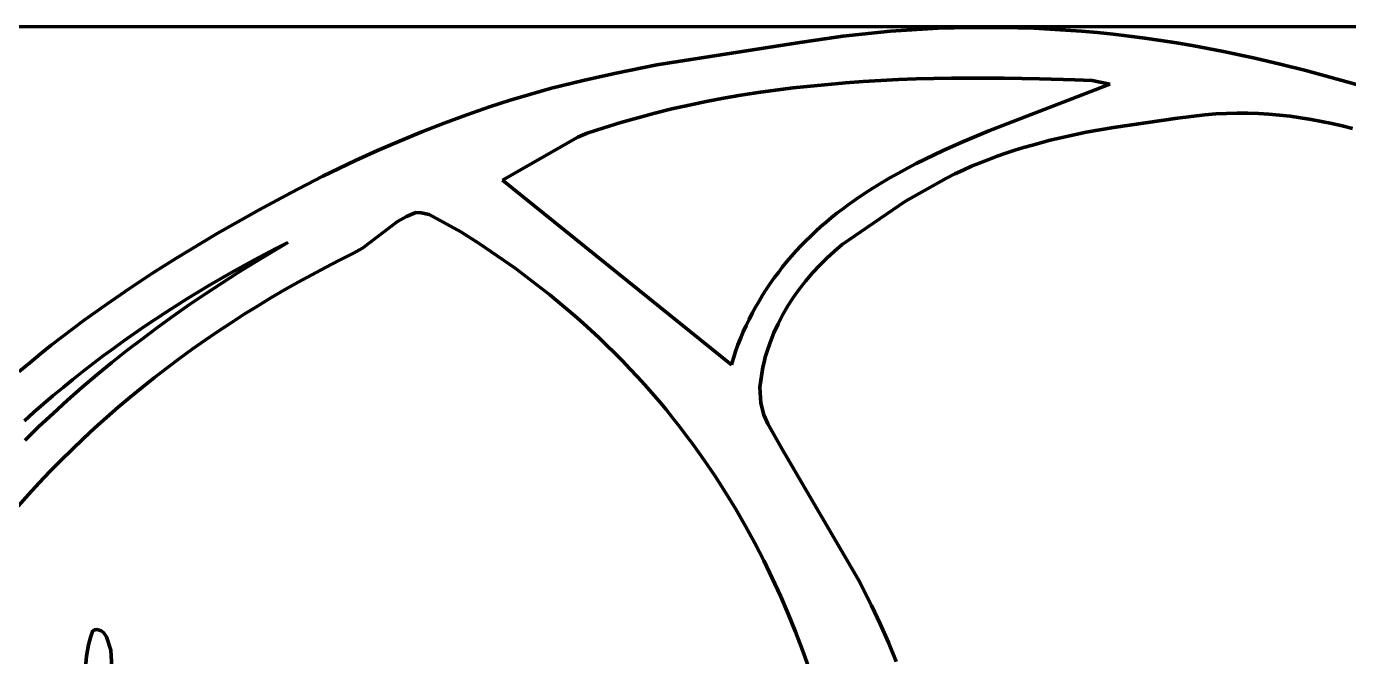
# Model space of a CAD drawing. Header units: millimetres. Extents: x 0 to 14, y 0 to 17.6.
# Drawn here: x 4.031 to 6.941, y 16.168 to 17.556 of the extents above; entities that cross this region are included whole.
import ezdxf

# ---------------------------------------------------------------- set-up
doc = ezdxf.new("R2010")
doc.units = ezdxf.units.MM
doc.layers.add('color#010506ff', color=7, linetype='CONTINUOUS', lineweight=100)
doc.layers.add('color#ffffffff', color=7, linetype='CONTINUOUS', lineweight=100)

msp = doc.modelspace()

# ---------------------------------------------------------------- linework, layer by layer
at = {"layer": 'color#010506ff'}
for p, q in [((5.9331, 17.5448), (5.9681, 17.5475)), ((5.9681, 17.5475), (6.0031, 17.5497)), ((6.0031, 17.5497), (6.0381, 17.5514)), ((6.0381, 17.5514), (6.0732, 17.5526)), ((6.0732, 17.5526), (6.1083, 17.5533)), ((6.1083, 17.5533), (6.1434, 17.5535)), ((6.1434, 17.5535), (6.1785, 17.5533)), ((6.1785, 17.5533), (6.2136, 17.5526)), ((6.2136, 17.5526), (6.2486, 17.5514)), ((6.2486, 17.5514), (6.2837, 17.5497)), ((6.2837, 17.5497), (6.3187, 17.5476)), ((6.3187, 17.5476), (6.3537, 17.545)), ((5.4192, 17.4707), (5.7242, 17.5185)), ((5.7242, 17.5185), (5.7589, 17.5241)), ((5.7589, 17.5241), (5.7936, 17.5293)), ((5.7936, 17.5293), (5.8284, 17.5339)), ((5.8284, 17.5339), (5.8632, 17.5381)), ((5.8632, 17.5381), (5.8981, 17.5417)), ((5.8981, 17.5417), (5.9331, 17.5448)), ((6.3537, 17.545), (6.3887, 17.5419)), ((6.3887, 17.5419), (6.4236, 17.5383)), ((6.4236, 17.5383), (6.4585, 17.5343)), ((6.4585, 17.5343), (6.4933, 17.5298)), ((6.4933, 17.5298), (6.5281, 17.5249)), ((6.5281, 17.5249), (6.5627, 17.5194)), ((6.5627, 17.5194), (6.5974, 17.5136)), ((6.5974, 17.5136), (6.6319, 17.5073)), ((6.6319, 17.5073), (6.6663, 17.5005)), ((6.6663, 17.5005), (6.7007, 17.4932)), ((6.7007, 17.4932), (6.7349, 17.4855)), ((5.326, 17.4523), (5.4192, 17.4707)), ((6.7349, 17.4855), (6.7912, 17.4726)), ((6.7912, 17.4726), (6.8474, 17.4586)), ((5.1874, 17.4194), (5.2565, 17.4368)), ((5.2565, 17.4368), (5.326, 17.4523)), ((5.8345, 17.4314), (5.7959, 17.4281)), ((5.8732, 17.4342), (5.8345, 17.4314)), ((5.912, 17.4365), (5.8732, 17.4342)), ((5.9507, 17.4384), (5.912, 17.4365)), ((5.9895, 17.4399), (5.9507, 17.4384)), ((6.0283, 17.4409), (5.9895, 17.4399)), ((6.0672, 17.4416), (6.0283, 17.4409)), ((6.106, 17.442), (6.0672, 17.4416)), ((6.1836, 17.4418), (6.106, 17.442)), ((6.2612, 17.4404), (6.1836, 17.4418)), ((6.3386, 17.438), (6.2612, 17.4404)), ((6.3772, 17.4365), (6.3386, 17.438)), ((6.4157, 17.4283), (6.3772, 17.4365)), ((6.8474, 17.4586), (6.9032, 17.4435)), ((6.9032, 17.4435), (6.9588, 17.4274)), ((5.0962, 17.3931), (5.1417, 17.4068)), ((5.1417, 17.4068), (5.1874, 17.4194)), ((5.6038, 17.4039), (5.5657, 17.3973)), ((5.6421, 17.4099), (5.6038, 17.4039)), ((5.6804, 17.4152), (5.6421, 17.4099)), ((5.7188, 17.4201), (5.6804, 17.4152)), ((5.7573, 17.4243), (5.7188, 17.4201)), ((5.7959, 17.4281), (5.7573, 17.4243)), ((6.1495, 17.3255), (6.4157, 17.4283)), ((5.0008, 17.3611), (5.0509, 17.3784)), ((5.0509, 17.3784), (5.0962, 17.3931)), ((5.452, 17.3738), (5.4144, 17.3646)), ((5.4898, 17.3823), (5.452, 17.3738)), ((5.5277, 17.3901), (5.4898, 17.3823)), ((5.5657, 17.3973), (5.5277, 17.3901)), ((4.951, 17.3428), (5.0008, 17.3611)), ((5.3395, 17.3441), (5.3024, 17.3327)), ((5.3769, 17.3547), (5.3395, 17.3441)), ((5.4144, 17.3646), (5.3769, 17.3547)), ((6.565, 17.3535), (6.4241, 17.3334)), ((6.6253, 17.3608), (6.565, 17.3535)), ((6.649, 17.3629), (6.6253, 17.3608)), ((6.6726, 17.3642), (6.649, 17.3629)), ((6.6961, 17.3648), (6.6726, 17.3642)), ((6.7195, 17.3646), (6.6961, 17.3648)), ((6.7429, 17.3639), (6.7195, 17.3646)), ((6.7662, 17.3625), (6.7429, 17.3639)), ((6.7895, 17.3604), (6.7662, 17.3625)), ((6.8126, 17.3578), (6.7895, 17.3604)), ((6.8357, 17.3546), (6.8126, 17.3578)), ((6.8588, 17.3509), (6.8357, 17.3546)), ((6.8817, 17.3466), (6.8588, 17.3509)), ((6.9046, 17.3419), (6.8817, 17.3466)), ((4.8526, 17.3033), (4.9016, 17.3236)), ((4.9016, 17.3236), (4.951, 17.3428)), ((5.2654, 17.3206), (5.2449, 17.3121)), ((5.3024, 17.3327), (5.2654, 17.3206)), ((6.0888, 17.3001), (6.1495, 17.3255)), ((6.364, 17.3226), (6.3242, 17.3142)), ((6.4241, 17.3334), (6.364, 17.3226)), ((6.9274, 17.3367), (6.9046, 17.3419)), ((6.9501, 17.3311), (6.9274, 17.3367)), ((4.804, 17.2822), (4.8526, 17.3033)), ((5.2449, 17.3121), (5.0791, 17.2174)), ((6.0488, 17.2822), (6.0888, 17.3001)), ((6.226, 17.2889), (6.2066, 17.2829)), ((6.2455, 17.2945), (6.226, 17.2889)), ((6.2847, 17.3049), (6.2455, 17.2945)), ((6.3242, 17.3142), (6.2847, 17.3049)), ((4.6841, 17.2257), (4.7558, 17.2602)), ((4.7558, 17.2602), (4.804, 17.2822)), ((5.9897, 17.2535), (6.0093, 17.2633)), ((6.0093, 17.2633), (6.0488, 17.2822)), ((6.1493, 17.2629), (6.1304, 17.2555)), ((6.1683, 17.2699), (6.1493, 17.2629)), ((6.1874, 17.2766), (6.1683, 17.2699)), ((6.2066, 17.2829), (6.1874, 17.2766)), ((5.932, 17.2222), (5.9511, 17.2329)), ((5.9511, 17.2329), (5.9703, 17.2434)), ((5.9703, 17.2434), (5.9897, 17.2535)), ((6.0746, 17.2308), (6.0563, 17.2217)), ((6.093, 17.2395), (6.0746, 17.2308)), ((6.1116, 17.2477), (6.093, 17.2395)), ((6.1304, 17.2555), (6.1116, 17.2477)), ((4.6133, 17.1896), (4.6841, 17.2257)), ((5.0791, 17.2174), (5.5829, 16.8109)), ((5.876, 17.1876), (5.8945, 17.1995)), ((5.8945, 17.1995), (5.9131, 17.211)), ((5.9131, 17.211), (5.932, 17.2222)), ((6.0563, 17.2217), (5.9662, 17.171)), ((4.5433, 17.1518), (4.6133, 17.1896)), ((5.9662, 17.171), (5.827, 17.0752)), ((5.8398, 17.1626), (5.8578, 17.1753)), ((5.8578, 17.1753), (5.876, 17.1876)), ((4.4511, 17.0994), (4.5433, 17.1518)), ((4.878, 17.1418), (4.8677, 17.1371)), ((4.8887, 17.1457), (4.878, 17.1418)), ((4.9001, 17.1453), (4.8887, 17.1457)), ((4.9181, 17.1413), (4.9001, 17.1453)), ((4.9872, 17.1033), (4.9181, 17.1413)), ((5.8033, 17.1348), (5.8153, 17.1443)), ((5.8153, 17.1443), (5.8274, 17.1536)), ((5.8274, 17.1536), (5.8398, 17.1626)), ((4.8483, 17.1258), (4.7712, 17.0675)), ((4.8677, 17.1371), (4.8483, 17.1258)), ((5.7686, 17.1047), (5.7799, 17.115)), ((5.7799, 17.115), (5.7915, 17.125)), ((5.7915, 17.125), (5.8033, 17.1348)), ((4.3603, 17.0447), (4.4511, 17.0994)), ((5.0277, 17.0776), (4.9872, 17.1033)), ((5.7359, 17.0724), (5.7466, 17.0834)), ((5.7466, 17.0834), (5.7575, 17.0942)), ((5.7575, 17.0942), (5.7686, 17.1047)), ((4.5815, 17.0671), (4.5319, 17.0411)), ((4.5335, 17.0362), (4.5699, 17.0582)), ((4.5699, 17.0582), (4.6065, 17.0798)), ((4.6065, 17.0798), (4.5815, 17.0671)), ((4.7514, 17.0564), (4.7205, 17.041)), ((4.7712, 17.0675), (4.7514, 17.0564)), ((5.0676, 17.0508), (5.0277, 17.0776)), ((5.7153, 17.0498), (5.7255, 17.0612)), ((5.7255, 17.0612), (5.7359, 17.0724)), ((5.8098, 17.0607), (5.7931, 17.0454)), ((5.827, 17.0752), (5.8098, 17.0607)), ((4.309, 17.0122), (4.3603, 17.0447)), ((4.5319, 17.0411), (4.4827, 17.014)), ((4.4973, 17.0136), (4.5335, 17.0362)), ((4.6899, 17.0252), (4.6595, 17.009)), ((4.7205, 17.041), (4.6899, 17.0252)), ((5.1069, 17.0231), (5.0676, 17.0508)), ((5.6864, 17.0142), (5.6957, 17.0263)), ((5.6957, 17.0263), (5.7054, 17.0382)), ((5.7054, 17.0382), (5.7153, 17.0498)), ((5.777, 17.0295), (5.7616, 17.013)), ((5.7931, 17.0454), (5.777, 17.0295)), ((4.2583, 16.9788), (4.309, 17.0122)), ((4.4827, 17.014), (4.4341, 16.9859)), ((4.4614, 16.9906), (4.4973, 17.0136)), ((4.6595, 17.009), (4.6293, 16.9924)), ((5.1454, 16.9944), (5.1069, 17.0231)), ((5.6684, 16.9895), (5.6773, 17.002)), ((5.6773, 17.002), (5.6864, 17.0142)), ((5.7469, 16.9958), (5.733, 16.978)), ((5.7616, 17.013), (5.7469, 16.9958)), ((4.2081, 16.9443), (4.2583, 16.9788)), ((4.4341, 16.9859), (4.386, 16.9567)), ((4.3904, 16.9431), (4.4258, 16.9671)), ((4.4258, 16.9671), (4.4614, 16.9906)), ((4.5993, 16.9754), (4.5695, 16.958)), ((4.6293, 16.9924), (4.5993, 16.9754)), ((5.1832, 16.9647), (5.1454, 16.9944)), ((5.6517, 16.9639), (5.6599, 16.9768)), ((5.6599, 16.9768), (5.6684, 16.9895)), ((5.733, 16.978), (5.7198, 16.9596)), ((4.1833, 16.9267), (4.2081, 16.9443)), ((4.386, 16.9567), (4.3386, 16.9266)), ((4.3554, 16.9186), (4.3904, 16.9431)), ((4.54, 16.9401), (4.5107, 16.9219)), ((4.5695, 16.958), (4.54, 16.9401)), ((5.2018, 16.9495), (5.1832, 16.9647)), ((5.2202, 16.934), (5.2018, 16.9495)), ((5.6289, 16.9242), (5.6362, 16.9377)), ((5.6362, 16.9377), (5.6438, 16.9509)), ((5.6438, 16.9509), (5.6517, 16.9639)), ((5.7075, 16.9407), (5.6962, 16.9212)), ((5.7198, 16.9596), (5.7075, 16.9407)), ((4.1343, 16.8907), (4.1587, 16.9088)), ((4.1587, 16.9088), (4.1833, 16.9267)), ((4.3386, 16.9266), (4.2918, 16.8955)), ((4.3208, 16.8936), (4.3554, 16.9186)), ((4.5107, 16.9219), (4.4817, 16.9032)), ((5.2384, 16.9184), (5.2202, 16.934)), ((5.2564, 16.9025), (5.2384, 16.9184)), ((5.6153, 16.8969), (5.6219, 16.9106)), ((5.6219, 16.9106), (5.6289, 16.9242)), ((5.6962, 16.9212), (5.6858, 16.9012)), ((4.1101, 16.8723), (4.1343, 16.8907)), ((4.2918, 16.8955), (4.2457, 16.8633)), ((4.2865, 16.868), (4.3208, 16.8936)), ((4.453, 16.8842), (4.4245, 16.8647)), ((4.4817, 16.9032), (4.453, 16.8842)), ((5.2742, 16.8863), (5.2564, 16.9025)), ((5.2918, 16.8699), (5.2742, 16.8863)), ((5.6031, 16.8688), (5.609, 16.8829)), ((5.609, 16.8829), (5.6153, 16.8969)), ((5.6764, 16.8807), (5.668, 16.8597)), ((5.6858, 16.9012), (5.6764, 16.8807)), ((4.0623, 16.8346), (4.0861, 16.8536)), ((4.0861, 16.8536), (4.1101, 16.8723)), ((4.2457, 16.8633), (4.2229, 16.8469)), ((4.2526, 16.842), (4.2865, 16.868)), ((4.4245, 16.8647), (4.3963, 16.8448)), ((5.3091, 16.8533), (5.2918, 16.8699)), ((5.3262, 16.8364), (5.3091, 16.8533)), ((5.5922, 16.8402), (5.5975, 16.8546)), ((5.5975, 16.8546), (5.6031, 16.8688)), ((5.668, 16.8597), (5.6608, 16.8383)), ((4.0387, 16.8153), (4.0623, 16.8346)), ((4.2003, 16.8302), (4.178, 16.8132)), ((4.2229, 16.8469), (4.2003, 16.8302)), ((4.2191, 16.8154), (4.2526, 16.842)), ((4.3684, 16.8246), (4.3408, 16.8039)), ((4.3963, 16.8448), (4.3684, 16.8246)), ((5.3431, 16.8194), (5.3262, 16.8364)), ((5.5829, 16.8109), (5.5874, 16.8256)), ((5.5874, 16.8256), (5.5922, 16.8402)), ((5.6577, 16.8275), (5.6548, 16.8165)), ((5.6608, 16.8383), (5.6577, 16.8275)), ((4.0154, 16.7958), (4.0387, 16.8153)), ((4.1558, 16.796), (4.1338, 16.7785)), ((4.178, 16.8132), (4.1558, 16.796)), ((4.1861, 16.7883), (4.2191, 16.8154)), ((4.3408, 16.8039), (4.3135, 16.7828)), ((5.3597, 16.802), (5.3431, 16.8194)), ((5.3761, 16.7845), (5.3597, 16.802)), ((5.6523, 16.8055), (5.6456, 16.7617)), ((5.6548, 16.8165), (5.6523, 16.8055)), ((4.1338, 16.7785), (4.112, 16.7608)), ((4.1535, 16.7607), (4.1861, 16.7883)), ((4.3135, 16.7828), (4.2866, 16.7614)), ((5.3922, 16.7667), (5.3761, 16.7845)), ((5.4081, 16.7487), (5.3922, 16.7667)), ((4.0904, 16.7428), (4.0691, 16.7246)), ((4.112, 16.7608), (4.0904, 16.7428)), ((4.1215, 16.7325), (4.1535, 16.7607)), ((4.2599, 16.7395), (4.2336, 16.7173)), ((4.2866, 16.7614), (4.2599, 16.7395)), ((5.4238, 16.7305), (5.4081, 16.7487)), ((5.6456, 16.7617), (5.6477, 16.7264)), ((4.0479, 16.7061), (4.027, 16.6874)), ((4.0691, 16.7246), (4.0479, 16.7061)), ((4.0589, 16.6745), (4.0899, 16.7038)), ((4.0899, 16.7038), (4.1215, 16.7325)), ((4.2336, 16.7173), (4.2076, 16.6946)), ((5.4391, 16.712), (5.4238, 16.7305)), ((5.4543, 16.6934), (5.4391, 16.712)), ((5.6477, 16.7264), (5.6543, 16.7007)), ((4.0285, 16.6447), (4.0589, 16.6745)), ((4.2076, 16.6946), (4.182, 16.6716)), ((5.4691, 16.6745), (5.4543, 16.6934)), ((5.4836, 16.6553), (5.4691, 16.6745)), ((5.6543, 16.7007), (5.6635, 16.6805)), ((5.6635, 16.6805), (5.6946, 16.6252)), ((4.1567, 16.6482), (4.1318, 16.6244)), ((4.182, 16.6716), (4.1567, 16.6482)), ((5.4979, 16.636), (5.4836, 16.6553)), ((4.1318, 16.6244), (4.1072, 16.6002)), ((5.5229, 16.601), (5.4979, 16.636)), ((5.6946, 16.6252), (5.8631, 16.3375)), ((4.1072, 16.6002), (4.083, 16.5756)), ((5.547, 16.5654), (5.5229, 16.601)), ((4.083, 16.5756), (4.0593, 16.5507)), ((5.5702, 16.5293), (5.547, 16.5654)), ((4.0593, 16.5507), (4.0359, 16.5253)), ((5.5925, 16.4926), (5.5702, 16.5293)), ((4.0359, 16.5253), (4.0129, 16.4996)), ((5.6139, 16.4554), (5.5925, 16.4926)), ((5.6345, 16.4177), (5.6139, 16.4554)), ((5.6542, 16.3795), (5.6345, 16.4177)), ((5.673, 16.3409), (5.6542, 16.3795)), ((5.691, 16.3019), (5.673, 16.3409)), ((5.8631, 16.3375), (5.8916, 16.2807)), ((5.7081, 16.2625), (5.691, 16.3019)), ((5.8916, 16.2807), (5.9107, 16.2402)), ((5.7244, 16.2227), (5.7081, 16.2625)), ((5.9107, 16.2402), (5.9288, 16.1991)), ((4.1683, 16.194), (4.1724, 16.2101)), ((4.1724, 16.2101), (4.1775, 16.2261)), ((4.1775, 16.2261), (4.1801, 16.2269)), ((4.1801, 16.2269), (4.1827, 16.2274)), ((4.1827, 16.2274), (4.1874, 16.2276)), ((4.1874, 16.2276), (4.1917, 16.2268)), ((4.1917, 16.2268), (4.1957, 16.2251)), ((4.1957, 16.2251), (4.2009, 16.2212)), ((4.2009, 16.2212), (4.2079, 16.2117)), ((4.2079, 16.2117), (4.2168, 16.1822)), ((5.7398, 16.1826), (5.7244, 16.2227)), ((4.1638, 16.1696), (4.1683, 16.194)), ((4.2168, 16.1822), (4.2545, 15.5838)), ((5.7615, 16.1219), (5.7398, 16.1826)), ((5.9288, 16.1991), (5.9458, 16.1575)), ((4.1604, 16.1368), (4.1638, 16.1696))]:
    msp.add_line(p, q, dxfattribs=at)
at = {"layer": 'color#ffffffff'}
for p, q in [((0, 17.5556), (14.0139, 17.5556)), ((5.9681, 17.5475), (5.9331, 17.5448)), ((6.0031, 17.5497), (5.9681, 17.5475)), ((6.0381, 17.5514), (6.0031, 17.5497)), ((6.0732, 17.5526), (6.0381, 17.5514)), ((6.1083, 17.5533), (6.0732, 17.5526)), ((6.1434, 17.5535), (6.1083, 17.5533)), ((6.1785, 17.5533), (6.1434, 17.5535)), ((6.2136, 17.5526), (6.1785, 17.5533)), ((6.2486, 17.5514), (6.2136, 17.5526)), ((6.2837, 17.5497), (6.2486, 17.5514)), ((6.3187, 17.5476), (6.2837, 17.5497)), ((6.3537, 17.545), (6.3187, 17.5476)), ((5.7242, 17.5185), (5.4192, 17.4707)), ((5.7589, 17.5241), (5.7242, 17.5185)), ((5.7936, 17.5293), (5.7589, 17.5241)), ((5.8284, 17.5339), (5.7936, 17.5293)), ((5.8632, 17.5381), (5.8284, 17.5339)), ((5.8981, 17.5417), (5.8632, 17.5381)), ((5.9331, 17.5448), (5.8981, 17.5417)), ((6.3887, 17.5419), (6.3537, 17.545)), ((6.4236, 17.5383), (6.3887, 17.5419)), ((6.4585, 17.5343), (6.4236, 17.5383)), ((6.4933, 17.5298), (6.4585, 17.5343)), ((6.5281, 17.5249), (6.4933, 17.5298)), ((6.5627, 17.5194), (6.5281, 17.5249)), ((6.5974, 17.5136), (6.5627, 17.5194)), ((6.6319, 17.5073), (6.5974, 17.5136)), ((6.6663, 17.5005), (6.6319, 17.5073)), ((6.7007, 17.4932), (6.6663, 17.5005)), ((6.7349, 17.4855), (6.7007, 17.4932)), ((5.4192, 17.4707), (5.326, 17.4523)), ((6.7912, 17.4726), (6.7349, 17.4855)), ((6.8474, 17.4586), (6.7912, 17.4726)), ((5.2565, 17.4368), (5.1874, 17.4194)), ((5.326, 17.4523), (5.2565, 17.4368)), ((5.7959, 17.4281), (5.8345, 17.4314)), ((5.8345, 17.4314), (5.8732, 17.4342)), ((5.8732, 17.4342), (5.912, 17.4365)), ((5.912, 17.4365), (5.9507, 17.4384)), ((5.9507, 17.4384), (5.9895, 17.4399)), ((5.9895, 17.4399), (6.0283, 17.4409)), ((6.0283, 17.4409), (6.0672, 17.4416)), ((6.0672, 17.4416), (6.106, 17.442)), ((6.106, 17.442), (6.1836, 17.4418)), ((6.1836, 17.4418), (6.2612, 17.4404)), ((6.2612, 17.4404), (6.3386, 17.438)), ((6.3386, 17.438), (6.3772, 17.4365)), ((6.3772, 17.4365), (6.4157, 17.4283)), ((6.9032, 17.4435), (6.8474, 17.4586)), ((6.9588, 17.4274), (6.9032, 17.4435)), ((5.1417, 17.4068), (5.0962, 17.3931)), ((5.1874, 17.4194), (5.1417, 17.4068)), ((5.5657, 17.3973), (5.6038, 17.4039)), ((5.6038, 17.4039), (5.6421, 17.4099)), ((5.6421, 17.4099), (5.6804, 17.4152)), ((5.6804, 17.4152), (5.7188, 17.4201)), ((5.7188, 17.4201), (5.7573, 17.4243)), ((5.7573, 17.4243), (5.7959, 17.4281)), ((6.4157, 17.4283), (6.1495, 17.3255)), ((5.0509, 17.3784), (5.0008, 17.3611)), ((5.0962, 17.3931), (5.0509, 17.3784)), ((5.4144, 17.3646), (5.452, 17.3738)), ((5.452, 17.3738), (5.4898, 17.3823)), ((5.4898, 17.3823), (5.5277, 17.3901)), ((5.5277, 17.3901), (5.5657, 17.3973)), ((5.0008, 17.3611), (4.951, 17.3428)), ((5.3024, 17.3327), (5.3395, 17.3441)), ((5.3395, 17.3441), (5.3769, 17.3547)), ((5.3769, 17.3547), (5.4144, 17.3646)), ((6.4241, 17.3334), (6.565, 17.3535)), ((6.565, 17.3535), (6.6253, 17.3608)), ((6.6253, 17.3608), (6.649, 17.3629)), ((6.649, 17.3629), (6.6726, 17.3642)), ((6.6726, 17.3642), (6.6961, 17.3648)), ((6.6961, 17.3648), (6.7195, 17.3646)), ((6.7195, 17.3646), (6.7429, 17.3639)), ((6.7429, 17.3639), (6.7662, 17.3625)), ((6.7662, 17.3625), (6.7895, 17.3604)), ((6.7895, 17.3604), (6.8126, 17.3578)), ((6.8126, 17.3578), (6.8357, 17.3546)), ((6.8357, 17.3546), (6.8588, 17.3509)), ((6.8588, 17.3509), (6.8817, 17.3466)), ((6.8817, 17.3466), (6.9046, 17.3419)), ((4.9016, 17.3236), (4.8526, 17.3033)), ((4.951, 17.3428), (4.9016, 17.3236)), ((5.2449, 17.3121), (5.2654, 17.3206)), ((5.2654, 17.3206), (5.3024, 17.3327)), ((6.1495, 17.3255), (6.0888, 17.3001)), ((6.3242, 17.3142), (6.364, 17.3226)), ((6.364, 17.3226), (6.4241, 17.3334)), ((6.9046, 17.3419), (6.9274, 17.3367)), ((6.9274, 17.3367), (6.9501, 17.3311)), ((4.8526, 17.3033), (4.804, 17.2822)), ((5.0791, 17.2174), (5.2449, 17.3121)), ((6.0888, 17.3001), (6.0488, 17.2822)), ((6.2066, 17.2829), (6.226, 17.2889)), ((6.226, 17.2889), (6.2455, 17.2945)), ((6.2455, 17.2945), (6.2847, 17.3049)), ((6.2847, 17.3049), (6.3242, 17.3142)), ((4.7558, 17.2602), (4.6841, 17.2257)), ((4.804, 17.2822), (4.7558, 17.2602)), ((6.0093, 17.2633), (5.9897, 17.2535)), ((6.0488, 17.2822), (6.0093, 17.2633)), ((6.1304, 17.2555), (6.1493, 17.2629)), ((6.1493, 17.2629), (6.1683, 17.2699)), ((6.1683, 17.2699), (6.1874, 17.2766)), ((6.1874, 17.2766), (6.2066, 17.2829)), ((5.9511, 17.2329), (5.932, 17.2222)), ((5.9703, 17.2434), (5.9511, 17.2329)), ((5.9897, 17.2535), (5.9703, 17.2434)), ((6.0563, 17.2217), (6.0746, 17.2308)), ((6.0746, 17.2308), (6.093, 17.2395)), ((6.093, 17.2395), (6.1116, 17.2477)), ((6.1116, 17.2477), (6.1304, 17.2555)), ((4.6841, 17.2257), (4.6133, 17.1896)), ((5.5829, 16.8109), (5.0791, 17.2174)), ((5.8945, 17.1995), (5.876, 17.1876)), ((5.9131, 17.211), (5.8945, 17.1995)), ((5.932, 17.2222), (5.9131, 17.211)), ((5.9662, 17.171), (6.0563, 17.2217)), ((4.6133, 17.1896), (4.5433, 17.1518)), ((5.827, 17.0752), (5.9662, 17.171)), ((5.8578, 17.1753), (5.8398, 17.1626)), ((5.876, 17.1876), (5.8578, 17.1753)), ((4.5433, 17.1518), (4.4511, 17.0994)), ((4.8677, 17.1371), (4.878, 17.1418)), ((4.878, 17.1418), (4.8887, 17.1457)), ((4.8887, 17.1457), (4.9001, 17.1453)), ((4.9001, 17.1453), (4.9181, 17.1413)), ((4.9181, 17.1413), (4.9872, 17.1033)), ((5.8153, 17.1443), (5.8033, 17.1348)), ((5.8274, 17.1536), (5.8153, 17.1443)), ((5.8398, 17.1626), (5.8274, 17.1536)), ((4.7712, 17.0675), (4.8483, 17.1258)), ((4.8483, 17.1258), (4.8677, 17.1371)), ((5.7799, 17.115), (5.7686, 17.1047)), ((5.7915, 17.125), (5.7799, 17.115)), ((5.8033, 17.1348), (5.7915, 17.125)), ((4.4511, 17.0994), (4.3603, 17.0447)), ((4.9872, 17.1033), (5.0277, 17.0776)), ((5.7466, 17.0834), (5.7359, 17.0724)), ((5.7575, 17.0942), (5.7466, 17.0834)), ((5.7686, 17.1047), (5.7575, 17.0942)), ((4.5319, 17.0411), (4.5815, 17.0671)), ((4.5699, 17.0582), (4.5335, 17.0362)), ((4.6065, 17.0798), (4.5699, 17.0582)), ((4.5815, 17.0671), (4.6065, 17.0798)), ((4.7205, 17.041), (4.7514, 17.0564)), ((4.7514, 17.0564), (4.7712, 17.0675)), ((5.0277, 17.0776), (5.0676, 17.0508)), ((5.7255, 17.0612), (5.7153, 17.0498)), ((5.7359, 17.0724), (5.7255, 17.0612)), ((5.7931, 17.0454), (5.8098, 17.0607)), ((5.8098, 17.0607), (5.827, 17.0752)), ((4.3603, 17.0447), (4.309, 17.0122)), ((4.4827, 17.014), (4.5319, 17.0411)), ((4.5335, 17.0362), (4.4973, 17.0136)), ((4.6595, 17.009), (4.6899, 17.0252)), ((4.6899, 17.0252), (4.7205, 17.041)), ((5.0676, 17.0508), (5.1069, 17.0231)), ((5.6957, 17.0263), (5.6864, 17.0142)), ((5.7054, 17.0382), (5.6957, 17.0263)), ((5.7153, 17.0498), (5.7054, 17.0382)), ((5.7616, 17.013), (5.777, 17.0295)), ((5.777, 17.0295), (5.7931, 17.0454)), ((4.309, 17.0122), (4.2583, 16.9788)), ((4.4341, 16.9859), (4.4827, 17.014)), ((4.4973, 17.0136), (4.4614, 16.9906)), ((4.6293, 16.9924), (4.6595, 17.009)), ((5.1069, 17.0231), (5.1454, 16.9944)), ((5.6773, 17.002), (5.6684, 16.9895)), ((5.6864, 17.0142), (5.6773, 17.002)), ((5.733, 16.978), (5.7469, 16.9958)), ((5.7469, 16.9958), (5.7616, 17.013)), ((4.2583, 16.9788), (4.2081, 16.9443)), ((4.386, 16.9567), (4.4341, 16.9859)), ((4.4258, 16.9671), (4.3904, 16.9431)), ((4.4614, 16.9906), (4.4258, 16.9671)), ((4.5695, 16.958), (4.5993, 16.9754)), ((4.5993, 16.9754), (4.6293, 16.9924)), ((5.1454, 16.9944), (5.1832, 16.9647)), ((5.6599, 16.9768), (5.6517, 16.9639)), ((5.6684, 16.9895), (5.6599, 16.9768)), ((5.7198, 16.9596), (5.733, 16.978)), ((4.2081, 16.9443), (4.1833, 16.9267)), ((4.3386, 16.9266), (4.386, 16.9567)), ((4.3904, 16.9431), (4.3554, 16.9186)), ((4.5107, 16.9219), (4.54, 16.9401)), ((4.54, 16.9401), (4.5695, 16.958)), ((5.1832, 16.9647), (5.2018, 16.9495)), ((5.2018, 16.9495), (5.2202, 16.934)), ((5.6362, 16.9377), (5.6289, 16.9242)), ((5.6438, 16.9509), (5.6362, 16.9377)), ((5.6517, 16.9639), (5.6438, 16.9509)), ((5.6962, 16.9212), (5.7075, 16.9407)), ((5.7075, 16.9407), (5.7198, 16.9596)), ((4.1587, 16.9088), (4.1343, 16.8907)), ((4.1833, 16.9267), (4.1587, 16.9088)), ((4.2918, 16.8955), (4.3386, 16.9266)), ((4.3554, 16.9186), (4.3208, 16.8936)), ((4.4817, 16.9032), (4.5107, 16.9219)), ((5.2202, 16.934), (5.2384, 16.9184)), ((5.2384, 16.9184), (5.2564, 16.9025)), ((5.6219, 16.9106), (5.6153, 16.8969)), ((5.6289, 16.9242), (5.6219, 16.9106)), ((5.6858, 16.9012), (5.6962, 16.9212)), ((4.1343, 16.8907), (4.1101, 16.8723)), ((4.2457, 16.8633), (4.2918, 16.8955)), ((4.3208, 16.8936), (4.2865, 16.868)), ((4.4245, 16.8647), (4.453, 16.8842)), ((4.453, 16.8842), (4.4817, 16.9032)), ((5.2564, 16.9025), (5.2742, 16.8863)), ((5.2742, 16.8863), (5.2918, 16.8699)), ((5.609, 16.8829), (5.6031, 16.8688)), ((5.6153, 16.8969), (5.609, 16.8829)), ((5.668, 16.8597), (5.6764, 16.8807)), ((5.6764, 16.8807), (5.6858, 16.9012)), ((4.0861, 16.8536), (4.0623, 16.8346)), ((4.1101, 16.8723), (4.0861, 16.8536)), ((4.2229, 16.8469), (4.2457, 16.8633)), ((4.2865, 16.868), (4.2526, 16.842)), ((4.3963, 16.8448), (4.4245, 16.8647)), ((5.2918, 16.8699), (5.3091, 16.8533)), ((5.3091, 16.8533), (5.3262, 16.8364)), ((5.5975, 16.8546), (5.5922, 16.8402)), ((5.6031, 16.8688), (5.5975, 16.8546)), ((5.6608, 16.8383), (5.668, 16.8597)), ((4.0623, 16.8346), (4.0387, 16.8153)), ((4.178, 16.8132), (4.2003, 16.8302)), ((4.2003, 16.8302), (4.2229, 16.8469)), ((4.2526, 16.842), (4.2191, 16.8154)), ((4.3408, 16.8039), (4.3684, 16.8246)), ((4.3684, 16.8246), (4.3963, 16.8448)), ((5.3262, 16.8364), (5.3431, 16.8194)), ((5.5874, 16.8256), (5.5829, 16.8109)), ((5.5922, 16.8402), (5.5874, 16.8256)), ((5.6548, 16.8165), (5.6577, 16.8275)), ((5.6577, 16.8275), (5.6608, 16.8383)), ((4.0387, 16.8153), (4.0154, 16.7958)), ((4.1338, 16.7785), (4.1558, 16.796)), ((4.1558, 16.796), (4.178, 16.8132)), ((4.2191, 16.8154), (4.1861, 16.7883)), ((4.3135, 16.7828), (4.3408, 16.8039)), ((5.3431, 16.8194), (5.3597, 16.802)), ((5.3597, 16.802), (5.3761, 16.7845)), ((5.6456, 16.7617), (5.6523, 16.8055)), ((5.6523, 16.8055), (5.6548, 16.8165)), ((4.112, 16.7608), (4.1338, 16.7785)), ((4.1861, 16.7883), (4.1535, 16.7607)), ((4.2866, 16.7614), (4.3135, 16.7828)), ((5.3761, 16.7845), (5.3922, 16.7667)), ((5.3922, 16.7667), (5.4081, 16.7487)), ((4.0691, 16.7246), (4.0904, 16.7428)), ((4.0904, 16.7428), (4.112, 16.7608)), ((4.1535, 16.7607), (4.1215, 16.7325)), ((4.2336, 16.7173), (4.2599, 16.7395)), ((4.2599, 16.7395), (4.2866, 16.7614)), ((5.4081, 16.7487), (5.4238, 16.7305)), ((5.6477, 16.7264), (5.6456, 16.7617)), ((4.027, 16.6874), (4.0479, 16.7061)), ((4.0479, 16.7061), (4.0691, 16.7246)), ((4.0899, 16.7038), (4.0589, 16.6745)), ((4.1215, 16.7325), (4.0899, 16.7038)), ((4.2076, 16.6946), (4.2336, 16.7173)), ((5.4238, 16.7305), (5.4391, 16.712)), ((5.4391, 16.712), (5.4543, 16.6934)), ((5.6543, 16.7007), (5.6477, 16.7264)), ((4.0589, 16.6745), (4.0285, 16.6447)), ((4.182, 16.6716), (4.2076, 16.6946)), ((5.4543, 16.6934), (5.4691, 16.6745)), ((5.4691, 16.6745), (5.4836, 16.6553)), ((5.6635, 16.6805), (5.6543, 16.7007)), ((5.6946, 16.6252), (5.6635, 16.6805)), ((4.1318, 16.6244), (4.1567, 16.6482)), ((4.1567, 16.6482), (4.182, 16.6716)), ((5.4836, 16.6553), (5.4979, 16.636)), ((4.1072, 16.6002), (4.1318, 16.6244)), ((5.4979, 16.636), (5.5229, 16.601)), ((5.8631, 16.3375), (5.6946, 16.6252)), ((4.083, 16.5756), (4.1072, 16.6002)), ((5.5229, 16.601), (5.547, 16.5654)), ((4.0593, 16.5507), (4.083, 16.5756)), ((5.547, 16.5654), (5.5702, 16.5293)), ((4.0359, 16.5253), (4.0593, 16.5507)), ((5.5702, 16.5293), (5.5925, 16.4926)), ((4.0129, 16.4996), (4.0359, 16.5253)), ((5.5925, 16.4926), (5.6139, 16.4554)), ((5.6139, 16.4554), (5.6345, 16.4177)), ((5.6345, 16.4177), (5.6542, 16.3795)), ((5.6542, 16.3795), (5.673, 16.3409)), ((5.673, 16.3409), (5.691, 16.3019)), ((5.8916, 16.2807), (5.8631, 16.3375)), ((5.691, 16.3019), (5.7081, 16.2625)), ((5.9107, 16.2402), (5.8916, 16.2807)), ((5.7081, 16.2625), (5.7244, 16.2227)), ((5.9288, 16.1991), (5.9107, 16.2402)), ((4.1724, 16.2101), (4.1683, 16.194)), ((4.1775, 16.2261), (4.1724, 16.2101)), ((4.1801, 16.2269), (4.1775, 16.2261)), ((4.1827, 16.2274), (4.1801, 16.2269)), ((4.1874, 16.2276), (4.1827, 16.2274)), ((4.1917, 16.2268), (4.1874, 16.2276)), ((4.1957, 16.2251), (4.1917, 16.2268)), ((4.2009, 16.2212), (4.1957, 16.2251)), ((4.2079, 16.2117), (4.2009, 16.2212)), ((4.2168, 16.1822), (4.2079, 16.2117)), ((5.7244, 16.2227), (5.7398, 16.1826)), ((4.1683, 16.194), (4.1638, 16.1696)), ((4.2545, 15.5838), (4.2168, 16.1822)), ((5.7398, 16.1826), (5.7615, 16.1219)), ((5.9458, 16.1575), (5.9288, 16.1991)), ((4.1638, 16.1696), (4.1604, 16.1368))]:
    msp.add_line(p, q, dxfattribs=at)

doc.saveas('drawing.dxf')
